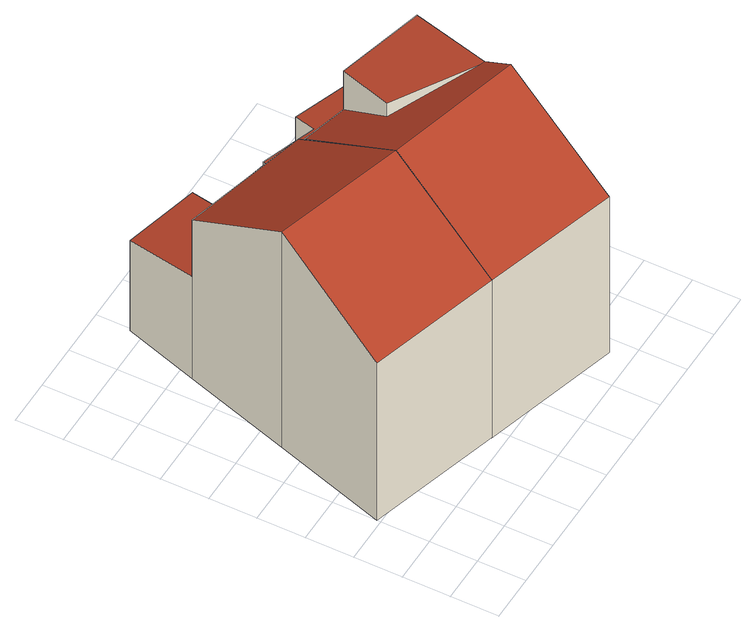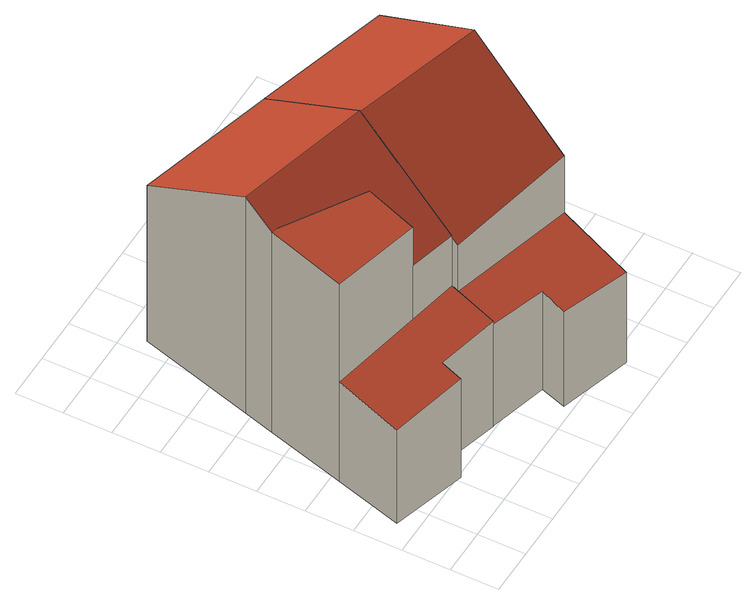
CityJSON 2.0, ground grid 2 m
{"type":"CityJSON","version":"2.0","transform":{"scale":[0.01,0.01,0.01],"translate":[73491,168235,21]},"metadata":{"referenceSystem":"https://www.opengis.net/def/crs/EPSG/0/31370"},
"CityObjects":{
"building1":{"type":"Building","attributes":{"ADRES":"Deken Camerlyncklaan 113","BGNINV":1,"LBLBGNINV":"GRB aanmaak","LBLTYPE":"hoofdgebouw","LENGTE":37.49,"OIDN":1757565,"OPPERVL":71.67,"TYPE":1,"UIDN":1824929,"VERSIE":1,"rf_extrusion_mode":"standard","rf_force_lod11":false,"rf_h_ground":21.16,"rf_h_pc_98p":0,"rf_h_roof_50p":30.71,"rf_h_roof_70p":31.45,"rf_h_roof_max":32.47,"rf_h_roof_min":26.14,"rf_h_roof_ridge":32.52,"rf_is_glass_roof":false,"rf_nodata_frac_wolk":0,"rf_nodata_r_wolk":0,"rf_pc_select":"PREFERRED_AND_LATEST","rf_pc_source":"wolk","rf_pc_year":0,"rf_pointcloud_unusable":false,"rf_pt_density_wolk":27.95,"rf_ridgelines":1,"rf_rmse_lod22":0.963,"rf_roof_planes":4,"rf_roof_type":"slanted","rf_success":true,"rf_t_run":12,"rf_val3dity_lod22":"[]","rf_volume_lod22":636.2},"children":["building1-1"]},
"building1-1":{"type":"BuildingPart","parents":["building1"],"geometry":[{"type":"Solid","lod":"2.2","boundaries":[[[[0,1,2,3,4,5,6,7,8,9]],[[10,3,2,11]],[[12,1,0,13,14]],[[14,13,15,16]],[[17,4,3,10]],[[18,8,7,19]],[[20,9,8,18]],[[19,7,6,21]],[[11,2,1,12]],[[21,6,5,15]],[[16,15,5,4,17]],[[13,0,9,20]],[[12,17,10,11]],[[16,17,12,14]],[[13,20,18,19,21,15]]]],"semantics":{"surfaces":[{"type":"GroundSurface"},{"type":"WallSurface","on_footprint_edge":true},{"type":"WallSurface","on_footprint_edge":false},{"type":"RoofSurface","rf_azimuth":196.13,"rf_h_roof_50p":31.12,"rf_h_roof_70p":31.73,"rf_h_roof_max":32.7,"rf_h_roof_min":29.56,"rf_slope":31.74},{"type":"RoofSurface","rf_azimuth":16.34,"rf_h_roof_50p":30.78,"rf_h_roof_70p":31.41,"rf_h_roof_max":32.7,"rf_h_roof_min":29.15,"rf_slope":32.64},{"type":"RoofSurface","rf_azimuth":356.83,"rf_h_roof_50p":26.38,"rf_h_roof_70p":26.49,"rf_h_roof_max":29.34,"rf_h_roof_min":25.88,"rf_slope":11.39}],"values":[[0,1,1,2,1,1,1,1,1,1,1,1,3,4,5]]}}]},
"building2":{"type":"Building","attributes":{"BGNINV":5,"LBLBGNINV":"kadastralisatie","LBLTYPE":"hoofdgebouw","LENGTE":37.49,"OIDN":1757566,"OPPERVL":73.59,"TYPE":1,"UIDN":6023478,"VERSIE":2,"rf_extrusion_mode":"standard","rf_force_lod11":false,"rf_h_ground":21.15,"rf_h_pc_98p":0,"rf_h_roof_50p":31.26,"rf_h_roof_70p":31.64,"rf_h_roof_max":32.47,"rf_h_roof_min":26.24,"rf_h_roof_ridge":32.53,"rf_is_glass_roof":false,"rf_nodata_frac_wolk":0,"rf_nodata_r_wolk":0,"rf_pc_select":"PREFERRED_AND_LATEST","rf_pc_source":"wolk","rf_pc_year":0,"rf_pointcloud_unusable":false,"rf_pt_density_wolk":31.01,"rf_ridgelines":1,"rf_rmse_lod22":1.05,"rf_roof_planes":7,"rf_roof_type":"slanted","rf_success":true,"rf_t_run":14,"rf_val3dity_lod22":"[]","rf_volume_lod22":668.06},"children":["building2-1"]},
"building2-1":{"type":"BuildingPart","parents":["building2"],"geometry":[{"type":"Solid","lod":"2.2","boundaries":[[[[22,23,24,25,26,27,28,29,30,31,32]],[[33,22,32,34]],[[34,32,31,35]],[[36,37,38]],[[39,40,41,42]],[[43,39,37,36]],[[35,31,30,44]],[[45,27,26,46]],[[47,28,27,45]],[[48,49,40,39,43]],[[46,26,25,50]],[[44,30,29,41]],[[42,41,29,28,47]],[[49,23,22,33]],[[51,24,23,49,48]],[[50,25,24,51]],[[50,47,45,46]],[[49,33,34,35,44,41,40]],[[51,38,37,39,42,47,50]],[[38,51,48,43,36]]]],"semantics":{"surfaces":[{"type":"GroundSurface"},{"type":"WallSurface","on_footprint_edge":true},{"type":"WallSurface","on_footprint_edge":false},{"type":"RoofSurface","rf_azimuth":194.88,"rf_h_roof_50p":31.17,"rf_h_roof_70p":31.75,"rf_h_roof_max":32.71,"rf_h_roof_min":29.51,"rf_slope":32.27},{"type":"RoofSurface","rf_azimuth":53.8,"rf_h_roof_50p":26.45,"rf_h_roof_70p":26.6,"rf_h_roof_max":31.53,"rf_h_roof_min":26.07,"rf_slope":7.95},{"type":"RoofSurface","rf_azimuth":14.79,"rf_h_roof_50p":31.56,"rf_h_roof_70p":31.82,"rf_h_roof_max":32.71,"rf_h_roof_min":29.4,"rf_slope":32.25},{"type":"RoofSurface","rf_azimuth":25.92,"rf_h_roof_50p":31.59,"rf_h_roof_70p":31.62,"rf_h_roof_max":31.66,"rf_h_roof_min":31.51,"rf_slope":2.63}],"values":[[0,1,1,2,2,2,1,1,1,2,1,1,1,1,1,1,3,4,5,6]]}}]}
},
"vertices":[
[849,1213,16],[705,730,16],[563,254,16],[0,416,16],[151,892,16],[293,1343,16],[392,1655,16],[692,1564,16],[657,1456,16],[902,1388,16],[0,416,844],[563,254,844],[705,730,1152],[849,1213,585],[849,1213,829],[293,1343,553],[293,1343,850],[151,892,1152],[657,1456,534],[692,1564,512],[902,1388,550],[392,1655,491],
[1494,1319,15],[1412,1035,15],[1317,704,15],[1280,574,15],[1140,88,15],[563,254,15],[704,726,15],[840,1182,15],[902,1388,15],[1154,1318,15],[1182,1410,15],[1494,1319,507],[1182,1410,535],[1154,1318,546],[964,911,1066],[964,911,998],[1292,710,1068],[1038,1131,852],[1038,1131,574],[840,1182,592],[840,1182,853],[1038,1131,1055],[902,1388,568],[563,254,842],[1140,88,834],[704,726,1153],[1412,1035,1052],[1412,1035,540],[1280,574,1153],[1317,704,1067]
]}
